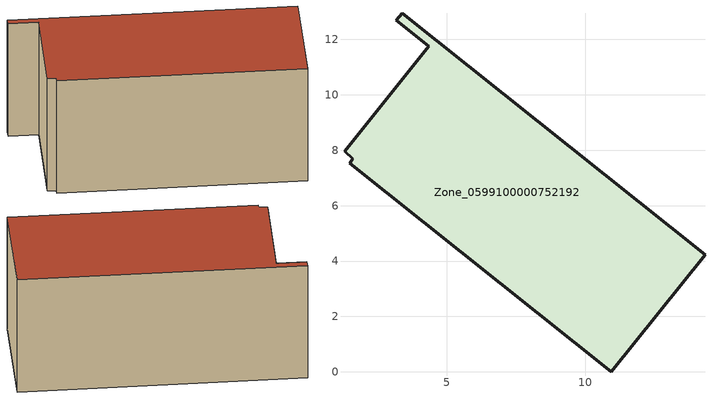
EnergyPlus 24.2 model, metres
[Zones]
Zone_0599100000752192
 floor ground (C_G): 1.5,7.53 1.61,7.68 1.31,7.97 4.34,11.75 3.18,12.68 3.39,12.95 14.32,4.23 10.94,0 z0.49
 wall outside (C_F): 14.32,4.23 3.39,12.95 3.18,12.68 4.34,11.75 1.31,7.97 1.61,7.68 1.5,7.53 10.94,0 14.32,4.23 z0.49:6.97
 roof outside (C_R): 1.61,7.68 1.5,7.53 10.94,0 14.32,4.23 3.39,12.95 3.18,12.68 4.34,11.75 1.31,7.97 z6.97
[BUILDING]
Pand.0599100000752192: North Axis=0; Terrain=City; Loads Convergence Tolerance Value=0.04; Temperature Convergence Tolerance Value=0.4; Solar Distribution=FullExterior; Maximum Number of Warmup Days=25; Minimum Number of Warmup Days=1
[Site:Location]
Rotterdam.The.Hague.AP_ZH_NLD Design_Conditions: Latitude=51.96; Longitude=4.45; Time Zone=1; Elevation=-4.5
[SITE:GROUNDTEMPERATURE:BUILDINGSURFACE]
18, 18, 18, 18, 18, 18, 18, 18, 18, 18, 18, 18
[MATERIAL] Thermal Absorptance=0.9; Solar Absorptance=0.7; Visible Absorptance=0.7
Name | Roughness | Thickness | Conductivity | Density | Specific Heat
G.TI.2006-2014 | MediumSmooth | 0.15 | 0.06 | 540 | 1210
F.TI.2006-2014 | Rough | 0.3 | 0.12 | 1920 | 840
R.TI.2006-2014 | MediumRough | 0.2 | 0.08 | 1500 | 1000
[CONSTRUCTION]
C_G: G.TI.2006-2014
C_F: F.TI.2006-2014
C_R: R.TI.2006-2014
[ZONE]
Zone_0599100000752192: Type=1; Multiplier=1; Ceiling Height=Autocalculate; Volume=Autocalculate; Floor Area=autocalculate; Part of Total Floor Area=Yes
[ZONEINFILTRATION:DESIGNFLOWRATE]
Infil_Zone_0599100000752192: Zone or ZoneList or Space or SpaceList=Zone_0599100000752192; Schedule=AlwaysOn; Design Flow Rate Calculation Method=Flow/Area; Flow Rate per Floor Area=0.0015; Constant Term Coefficient=1; Temperature Term Coefficient=0; Velocity Term Coefficient=0; Velocity Squared Term Coefficient=0
[HVACTEMPLATE:ZONE:IDEALLOADSAIRSYSTEM]
Zone_0599100000752192: Maximum Heating Supply Air Temperature=50; Minimum Cooling Supply Air Temperature=13; Maximum Heating Supply Air Humidity Ratio=0.0156; Minimum Cooling Supply Air Humidity Ratio=0.0077; Heating Limit=NoLimit; Cooling Limit=NoLimit; Dehumidification Control Type=ConstantSensibleHeatRatio; Cooling Sensible Heat Ratio=0.7; Dehumidification Setpoint=60; Humidification Control Type=None; Humidification Setpoint=30; Outdoor Air Method=None; Outdoor Air Flow Rate per Person=0.00944; Outdoor Air Flow Rate per Zone Floor Area=0; Outdoor Air Flow Rate per Zone=0; Demand Controlled Ventilation Type=None; Outdoor Air Economizer Type=NoEconomizer; Heat Recovery Type=None; Sensible Heat Recovery Effectiveness=0.7; Latent Heat Recovery Effectiveness=0.65
[ZONECONTROL:THERMOSTAT]
ThermostatControl_Zone_0599100000752192: Zone or ZoneList=Zone_0599100000752192; Control Type Schedule=DualSetpointControlType; Control 1=Thermostat_Zone_0599100000752192; Temperature Difference Between Cutout And Setpoint=0
[THERMOSTATSETPOINT:DUALSETPOINT]
Thermostat_Zone_0599100000752192: Heating Setpoint Temperature Schedule=HeatingSetpoint_Zone_0599100000752192; Cooling Setpoint Temperature Schedule=CoolingSetpoint_Zone_0599100000752192
[SCHEDULE:COMPACT]
HeatingSetpoint_Zone_0599100000752192: Through: 12/31, For: AllDays, Until: 24:00, 21
CoolingSetpoint_Zone_0599100000752192: Through: 12/31, For: AllDays, Until: 24:00, 24
DualSetpointControlType: Through: 12/31, For: AllDays, Until: 24:00, 4
AlwaysOn: Through: 12/31, For: AllDays, Until: 24:00, 1
